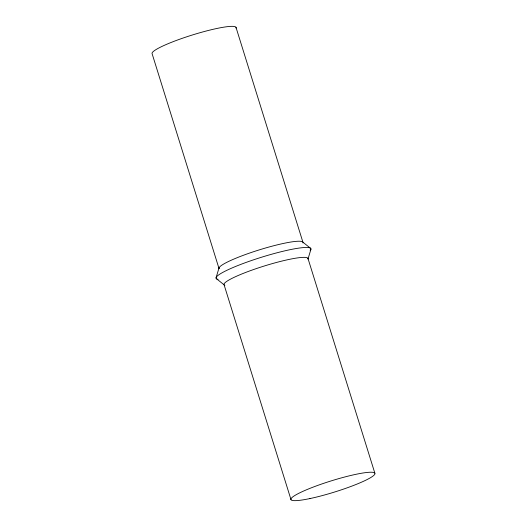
<?xml version="1.0" encoding="UTF-8"?>
<svg xmlns="http://www.w3.org/2000/svg" width="527" height="527" viewBox="0 0 527 527"><rect width="100%" height="100%" fill="white"/><g stroke="black" fill="none" stroke-linecap="round" stroke-linejoin="round"><path stroke-width="0.79" d="M216.11 277.604L219.015 267.933M310.89 249.396L307.985 259.067A43.991 5.817 -17.3 0 0 262.815 266.464A43.991 5.817 -17.3 0 0 224.871 285.377M310.825 248.52L302.906 242.176L235.977 27.292M216.175 278.48L224.094 284.824L291.023 499.708M307.926 258.289L374.855 473.174M302.966 242.954A43.991 5.817 -17.3 0 0 260.542 249.488A43.991 5.817 -17.3 0 0 219.074 268.711L152.145 53.826A43.991 5.817 -17.3 0 1 193.613 34.604A43.991 5.817 -17.3 0 1 236.037 28.069M218.079 279.369A49.67 6.568 -17.3 0 1 260.924 257.42A49.67 6.568 -17.3 0 1 310.146 250.516M309.955 498.562A43.991 5.817 -17.3 0 0 374.914 473.951A43.991 5.817 -17.3 0 0 313.947 486.81A43.991 5.817 -17.3 0 0 309.955 498.562"/></g></svg>
